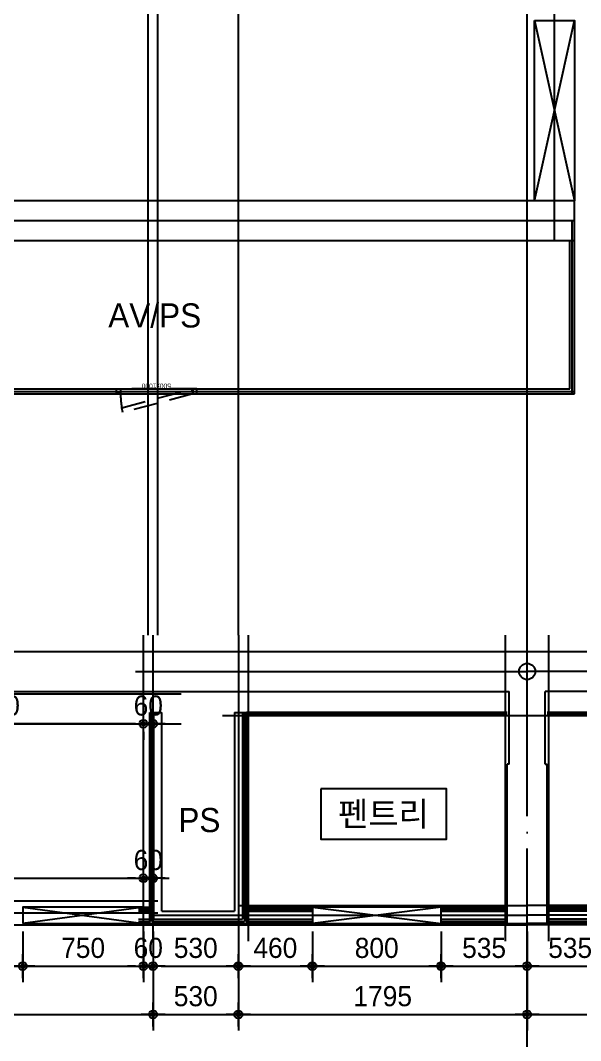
# Model space of a CAD drawing. Header units: millimetres. Extents: x 0 to 92204, y -190080 to 23760.
# Drawn here: x 15986 to 19468, y -117599 to -111261 of the extents above; entities that cross this region are included whole.
import ezdxf
from ezdxf.enums import TextEntityAlignment as Align
from ezdxf.xclip import XClip

# ---------------------------------------------------------------- set-up
doc = ezdxf.new("R2010")
doc.units = ezdxf.units.MM
doc.header["$LTSCALE"] = 100
doc.header["$XCLIPFRAME"] = 0
for name, pattern in [('AUDIT_D_220706163347-0', [0]), ('CEN', [62, 60, -1, 0, -1]), ('xr-101_102동-2F$0$HID', [2.3, 1.5, -0.8])]:
    doc.linetypes.add(name, pattern=pattern)
doc.layers.get('defpoints').update_dxf_attribs({"color": 139})
for name, color, linetype in [('A-STEEL', 4, 'Continuous'), ('AA-XXXX-DIMS', 7, 'Continuous'), ('AA-XXXX-TEXT#LEV', 3, 'Continuous'), ('CEN_CON', 1, 'CEN'), ('CEN_WALL', 12, 'CEN'), ('CONC', 2, 'Continuous'), ('DIM', 7, 'AUDIT_D_220706163347-0'), ('MC', 135, 'Continuous'), ('ROM', 7, 'AUDIT_D_220706163347-0'), ('WAL_DRY', 7, 'Continuous'), ('xr-101_102동-2F$0$AA-DWXM-DOOR(PS점검구)', 4, 'xr-101_102동-2F$0$HID'), ('실명', 3, 'AUDIT_D_220706163347-0'), ('실명박스', 7, 'AUDIT_D_220706163347-0'), ('창호-open', 4, 'Continuous')]:
    doc.layers.add(name, color=color, linetype=linetype)
for name, color, linetype, plot in [('AA-XXXX-MC', 153, 'AUDIT_D_220706163347-0', False), ('Defpoint', 135, 'Continuous', False), ('xr-101_102동-2F$0$DEFPOINT', 231, 'Continuous', False)]:
    doc.layers.add(name, color=color, linetype=linetype, plot=plot)
doc.styles.add('HAUD01', font='Dotum.ttf')
doc.styles.add('xr-101_102동-2F$0$HAUD01', font='Dotum.ttf')
doc.styles.add('돋움', font='Dotum.ttf')
doc.dimstyles.new('내부100', dxfattribs={"dimscale": 50, "dimtxt": 2.5, "dimasz": 1, "dimexe": 2, "dimexo": 1, "dimgap": 1, "dimtad": 1, "dimdec": 0, "dimzin": 0, "dimdsep": 46, "dimtxsty": '돋움', "dimblk1": 'DIMDOT', "dimblk2": 'DIMDOT', "dimsah": 1, "dimcen": 0.09, "dimdle": 2, "dimclrd": 7, "dimclre": 7, "dimclrt": 3, "dimadec": 0, "dimazin": 0, "dimtfac": 1, "dimtdec": 0, "dimtix": 1, "dimtmove": 2, "dimatfit": 3, "dimldrblk": 'DIMDOT', "dimfxl": 1, "dimtolj": 1, "dimtzin": 0, "dimarcsym": 0})

# ---------------------------------------------------------------- blocks, each defined once
blk = doc.blocks.new('A$C38A1636F')
at = {"layer": 'xr-101_102동-2F$0$AA-DWXM-DOOR(PS점검구)'}
for p, q in [((225, 0), (-225, 0)), ((-225, -30), (225, -30))]:
    blk.add_line(p, q, dxfattribs=at)
for points in [[(-250, 0), (-225, 0), (-225, -30), (-250, -30)], [(250, 0), (225, 0), (225, -30), (250, -30)], [(-209.7, -146.5), (-217.4, -117.5), (217.2, -1), (225, -30)]]:
    blk.add_lwpolyline(points, close=True, dxfattribs=at)
blk.add_arc((385.2, -21.3), 610.2, 180.81816, 189.07051, dxfattribs=at)
at = {"layer": 'xr-101_102동-2F$0$DEFPOINT', "style": 'xr-101_102동-2F$0$HAUD01'}
blk.add_text('500x1000', height=30, rotation=180, dxfattribs=at).set_placement((-2.5, 18.6), align=Align.MIDDLE_CENTER)
blk = doc.blocks.new('CO-102-28F', base_point=(243441.5, -43595.4))
at = {"layer": 'A-STEEL'}
for p, q in [((249381.5, -41965.4), (249381.5, -41045.4)), ((249411.5, -41995.4), (249411.5, -41045.4)), ((244221.5, -41965.4), (249381.5, -41965.4)), ((244221.5, -41995.4), (249411.5, -41995.4))]:
    blk.add_line(p, q, dxfattribs=at)
at = {"layer": 'CEN_CON'}
for p, q in [((249286.5, -41045.4), (249286.5, -37945.4)), ((249411.5, -40920.4), (243971.5, -40920.4)), ((249396.5, -41995.4), (249396.5, -40920.4)), ((244221.5, -41980.4), (249411.5, -41980.4))]:
    blk.add_line(p, q, dxfattribs=at)
at = {"layer": 'CONC', "color": 2}
for p, q in [((249411.5, -40795.4), (244221.5, -40795.4)), ((249411.5, -41045.4), (249411.5, -40795.4)), ((249411.5, -41045.4), (244221.5, -41045.4))]:
    blk.add_line(p, q, dxfattribs=at)
at = {"layer": 'AA-XXXX-TEXT#LEV'}
blk.add_blockref('A$C38A1636F', (246813.9, -41965.4), dxfattribs=at)
blk = doc.blocks.new('U-121A(기본)', base_point=(-97042.6, -98978.4))
at = {"layer": 'CEN_CON'}
for p, q in [((-111072.6, -99278.4), (-111072.6, -91953.4)), ((-113507.6, -92178.4), (-111072.6, -92178.4)), ((-108637.6, -92178.4), (-111072.6, -92178.4)), ((-117247.6, -92318.4), (-113222.6, -92318.4))]:
    blk.add_line(p, q, dxfattribs=at)
at = {"layer": 'CEN_WALL'}
for p, q in [((-113397.6, -93853.4), (-113397.6, -91953.4)), ((-112867.6, -91953.4), (-112867.6, -93853.4)), ((-117247.6, -93678.4), (-113367.6, -93678.4)), ((-113397.6, -93693.4), (-111072.6, -93693.4)), ((-108637.6, -93693.4), (-111072.6, -93693.4))]:
    blk.add_line(p, q, dxfattribs=at)
at = {"layer": 'CONC'}
for p, q in [((-116747.6, -92053.4), (-108257.6, -92053.4)), ((-116997.6, -92303.4), (-111184.6, -92303.4)), ((-111184.6, -92753.4), (-111184.6, -92303.4)), ((-108397.6, -92303.4), (-110960.6, -92303.4)), ((-110960.6, -92753.4), (-110960.6, -92303.4)), ((-111197.6, -93743.4), (-111197.6, -92753.4)), ((-111184.6, -92753.4), (-111197.6, -92753.4)), ((-110960.6, -92753.4), (-110947.6, -92753.4)), ((-110947.6, -93743.4), (-110947.6, -92753.4)), ((-111197.6, -93743.4), (-111072.6, -93743.4)), ((-110947.6, -93743.4), (-111072.6, -93743.4))]:
    blk.add_line(p, q, dxfattribs=at)
at = {"layer": 'Defpoint'}
blk.add_circle((-111072.6, -92178.4), 50, dxfattribs=at)
blk.add_circle((-111072.6, -92178.4), 50, dxfattribs=at)
at = {"layer": 'MC'}
for p, q in [((-113457.6, -93853.4), (-113457.6, -91953.4)), ((-112807.6, -91953.4), (-112807.6, -93853.4)), ((-111207.6, -93853.4), (-111207.6, -91953.4)), ((-110937.6, -93853.4), (-110937.6, -91953.4)), ((-111072.6, -92453.4), (-112966.6, -92453.4)), ((-109161.6, -92453.4), (-111072.6, -92453.4)), ((-117247.6, -92503.4), (-113222.6, -92503.4)), ((-117247.6, -93603.4), (-113367.6, -93603.4)), ((-112867.6, -93633.4), (-111072.6, -93633.4)), ((-109277.6, -93633.4), (-111072.6, -93633.4)), ((-117247.6, -93753.4), (-111072.6, -93753.4)), ((-104897.6, -93753.4), (-111072.6, -93753.4))]:
    blk.add_line(p, q, dxfattribs=at)
at = {"layer": 'WAL_DRY'}
for p, q in [((-113417.6, -93743.4), (-113417.6, -92433.4)), ((-113417.6, -92433.4), (-113342.6, -92433.4)), ((-113405.1, -93730.9), (-113405.1, -92433.4)), ((-113392.6, -93718.4), (-113392.6, -92433.4)), ((-113342.6, -93668.4), (-113342.6, -92433.4)), ((-112892.6, -92433.4), (-112892.6, -93668.4)), ((-112892.6, -92433.4), (-112817.6, -92433.4)), ((-112842.6, -92433.4), (-112842.6, -93718.4)), ((-112830.1, -92433.4), (-112830.1, -93730.9)), ((-112817.6, -92433.4), (-112817.6, -93743.4)), ((-111197.6, -92433.4), (-112817.6, -92433.4)), ((-111197.6, -92443.4), (-112817.6, -92443.4)), ((-109327.6, -92433.4), (-110947.6, -92433.4)), ((-109327.6, -92443.4), (-110947.6, -92443.4)), ((-113487.6, -93643.4), (-113417.6, -93643.4)), ((-113487.6, -93655.9), (-113417.6, -93655.9)), ((-113487.6, -93668.4), (-113417.6, -93668.4)), ((-113342.6, -93668.4), (-112892.6, -93668.4)), ((-112817.6, -93643.4), (-112407.6, -93643.4)), ((-112817.6, -93655.9), (-112407.6, -93655.9)), ((-112817.6, -93668.4), (-112407.6, -93668.4)), ((-111607.6, -93643.4), (-111197.6, -93643.4)), ((-111607.6, -93655.9), (-111197.6, -93655.9)), ((-111607.6, -93668.4), (-111197.6, -93668.4)), ((-110537.6, -93643.4), (-110947.6, -93643.4)), ((-110537.6, -93655.9), (-110947.6, -93655.9)), ((-110537.6, -93668.4), (-110947.6, -93668.4)), ((-113487.6, -93718.4), (-113417.6, -93718.4)), ((-113487.6, -93730.9), (-113417.6, -93730.9)), ((-113487.6, -93743.4), (-113417.6, -93743.4)), ((-113417.6, -93743.4), (-112817.6, -93743.4)), ((-113405.1, -93730.9), (-112830.1, -93730.9)), ((-113392.6, -93718.4), (-112842.6, -93718.4)), ((-112817.6, -93718.4), (-112407.6, -93718.4)), ((-112817.6, -93730.9), (-112407.6, -93730.9)), ((-112817.6, -93743.4), (-112407.6, -93743.4)), ((-111607.6, -93718.4), (-111197.6, -93718.4)), ((-111607.6, -93730.9), (-111197.6, -93730.9)), ((-111607.6, -93743.4), (-111197.6, -93743.4)), ((-110537.6, -93718.4), (-110947.6, -93718.4)), ((-110537.6, -93730.9), (-110947.6, -93730.9)), ((-110537.6, -93743.4), (-110947.6, -93743.4))]:
    blk.add_line(p, q, dxfattribs=at)
blk = doc.blocks.new('DIMDOT')
at = {"layer": 'AA-XXXX-DIMS'}
for p, q in [((0, -1.5), (0, 1.5)), ((-1.5, 0), (1.5, 0))]:
    blk.add_line(p, q, dxfattribs=at)
for radius in [0.5, 0.25]:
    blk.add_circle((0, 0), radius, dxfattribs=at)
blk = doc.blocks.new('*D1131')
at = {"layer": 'defpoints', "color": 0, "transparency": 16777216}
for p in [(13170.6, -116870.9), (16000.6, -116870.9), (16000.6, -117136.8)]:
    blk.add_point(p, dxfattribs=at)
at = {"layer": 'DIM', "color": 7, "lineweight": -2, "transparency": 16777216}
for p, q in [((13170.6, -116920.9), (13170.6, -117236.8)), ((16000.6, -116920.9), (16000.6, -117236.8)), ((13220.6, -117136.8), (15950.6, -117136.8))]:
    blk.add_line(p, q, dxfattribs=at)
at = {"layer": 'DIM', "color": 7, "lineweight": -2, "transparency": 16777216, "xscale": 50, "yscale": 50, "zscale": 50, "rotation": 180}
blk.add_blockref('DIMDOT', (13170.6, -117136.8), dxfattribs=at)
at = {"layer": 'DIM', "color": 7, "lineweight": -2, "transparency": 16777216, "xscale": 50, "yscale": 50, "zscale": 50}
blk.add_blockref('DIMDOT', (16000.6, -117136.8), dxfattribs=at)
at = {"layer": 'DIM', "color": 3, "transparency": 16777216, "insert": (14585.6, -117024.2), "char_height": 125, "attachment_point": 5, "style": '돋움'}
blk.add_mtext('\\A1;2830', dxfattribs=at)
blk = doc.blocks.new('*D1132')
at = {"layer": 'defpoints', "color": 0, "transparency": 16777216}
for p in [(16000.6, -116870.9), (16750.6, -116870.9), (16750.6, -117136.8)]:
    blk.add_point(p, dxfattribs=at)
at = {"layer": 'DIM', "color": 7, "lineweight": -2, "transparency": 16777216}
for p, q in [((16000.6, -116920.9), (16000.6, -117236.8)), ((16750.6, -116920.9), (16750.6, -117236.8)), ((16050.6, -117136.8), (16700.6, -117136.8))]:
    blk.add_line(p, q, dxfattribs=at)
at = {"layer": 'DIM', "color": 7, "lineweight": -2, "transparency": 16777216, "xscale": 50, "yscale": 50, "zscale": 50, "rotation": 180}
blk.add_blockref('DIMDOT', (16000.6, -117136.8), dxfattribs=at)
at = {"layer": 'DIM', "color": 7, "lineweight": -2, "transparency": 16777216, "xscale": 50, "yscale": 50, "zscale": 50}
blk.add_blockref('DIMDOT', (16750.6, -117136.8), dxfattribs=at)
at = {"layer": 'DIM', "color": 3, "transparency": 16777216, "insert": (16375.6, -117024.2), "char_height": 125, "attachment_point": 5, "style": '돋움'}
blk.add_mtext('\\A1;750', dxfattribs=at)
blk = doc.blocks.new('*D1133')
at = {"layer": 'defpoints', "color": 0, "transparency": 16777216}
for p in [(16750.6, -116870.9), (16810.6, -116870.9), (16810.6, -117136.8)]:
    blk.add_point(p, dxfattribs=at)
at = {"layer": 'DIM', "color": 7, "lineweight": -2, "transparency": 16777216}
for p, q in [((16750.6, -116920.9), (16750.6, -117236.8)), ((16810.6, -116920.9), (16810.6, -117236.8)), ((16700.6, -117136.8), (16650.6, -117136.8)), ((16750.6, -117136.8), (16810.6, -117136.8)), ((16860.6, -117136.8), (16910.6, -117136.8))]:
    blk.add_line(p, q, dxfattribs=at)
at = {"layer": 'DIM', "color": 7, "lineweight": -2, "transparency": 16777216, "xscale": 50, "yscale": 50, "zscale": 50}
blk.add_blockref('DIMDOT', (16750.6, -117136.8), dxfattribs=at)
at = {"layer": 'DIM', "color": 7, "lineweight": -2, "transparency": 16777216, "xscale": 50, "yscale": 50, "zscale": 50, "rotation": 180}
blk.add_blockref('DIMDOT', (16810.6, -117136.8), dxfattribs=at)
at = {"layer": 'DIM', "color": 3, "transparency": 16777216, "insert": (16780.6, -117024.2), "char_height": 125, "attachment_point": 5, "style": '돋움'}
blk.add_mtext('\\A1;60', dxfattribs=at)
blk = doc.blocks.new('*D1134')
at = {"layer": 'defpoints', "color": 0, "transparency": 16777216}
for p in [(16810.6, -116870.9), (17340.6, -116870.9), (17340.6, -117136.8)]:
    blk.add_point(p, dxfattribs=at)
at = {"layer": 'DIM', "color": 7, "lineweight": -2, "transparency": 16777216}
for p, q in [((16810.6, -116920.9), (16810.6, -117236.8)), ((17340.6, -116920.9), (17340.6, -117236.8)), ((16860.6, -117136.8), (17290.6, -117136.8))]:
    blk.add_line(p, q, dxfattribs=at)
at = {"layer": 'DIM', "color": 7, "lineweight": -2, "transparency": 16777216, "xscale": 50, "yscale": 50, "zscale": 50, "rotation": 180}
blk.add_blockref('DIMDOT', (16810.6, -117136.8), dxfattribs=at)
at = {"layer": 'DIM', "color": 7, "lineweight": -2, "transparency": 16777216, "xscale": 50, "yscale": 50, "zscale": 50}
blk.add_blockref('DIMDOT', (17340.6, -117136.8), dxfattribs=at)
at = {"layer": 'DIM', "color": 3, "transparency": 16777216, "insert": (17075.6, -117024.2), "char_height": 125, "attachment_point": 5, "style": '돋움'}
blk.add_mtext('\\A1;530', dxfattribs=at)
blk = doc.blocks.new('*D1135')
at = {"layer": 'defpoints', "color": 0, "transparency": 16777216}
for p in [(17340.6, -116870.9), (17800.6, -116870.9), (17800.6, -117136.8)]:
    blk.add_point(p, dxfattribs=at)
at = {"layer": 'DIM', "color": 7, "lineweight": -2, "transparency": 16777216}
for p, q in [((17340.6, -116920.9), (17340.6, -117236.8)), ((17800.6, -116920.9), (17800.6, -117236.8)), ((17390.6, -117136.8), (17750.6, -117136.8))]:
    blk.add_line(p, q, dxfattribs=at)
at = {"layer": 'DIM', "color": 7, "lineweight": -2, "transparency": 16777216, "xscale": 50, "yscale": 50, "zscale": 50, "rotation": 180}
blk.add_blockref('DIMDOT', (17340.6, -117136.8), dxfattribs=at)
at = {"layer": 'DIM', "color": 7, "lineweight": -2, "transparency": 16777216, "xscale": 50, "yscale": 50, "zscale": 50}
blk.add_blockref('DIMDOT', (17800.6, -117136.8), dxfattribs=at)
at = {"layer": 'DIM', "color": 3, "transparency": 16777216, "insert": (17570.6, -117024.2), "char_height": 125, "attachment_point": 5, "style": '돋움'}
blk.add_mtext('\\A1;460', dxfattribs=at)
blk = doc.blocks.new('*D1136')
at = {"layer": 'defpoints', "color": 0, "transparency": 16777216}
for p in [(17800.6, -116870.9), (18600.6, -116870.9), (18600.6, -117136.8)]:
    blk.add_point(p, dxfattribs=at)
at = {"layer": 'DIM', "color": 7, "lineweight": -2, "transparency": 16777216}
for p, q in [((17800.6, -116920.9), (17800.6, -117236.8)), ((18600.6, -116920.9), (18600.6, -117236.8)), ((17850.6, -117136.8), (18550.6, -117136.8))]:
    blk.add_line(p, q, dxfattribs=at)
at = {"layer": 'DIM', "color": 7, "lineweight": -2, "transparency": 16777216, "xscale": 50, "yscale": 50, "zscale": 50, "rotation": 180}
blk.add_blockref('DIMDOT', (17800.6, -117136.8), dxfattribs=at)
at = {"layer": 'DIM', "color": 7, "lineweight": -2, "transparency": 16777216, "xscale": 50, "yscale": 50, "zscale": 50}
blk.add_blockref('DIMDOT', (18600.6, -117136.8), dxfattribs=at)
at = {"layer": 'DIM', "color": 3, "transparency": 16777216, "insert": (18200.6, -117024.2), "char_height": 125, "attachment_point": 5, "style": '돋움'}
blk.add_mtext('\\A1;800', dxfattribs=at)
blk = doc.blocks.new('*D1137')
at = {"layer": 'defpoints', "color": 0, "transparency": 16777216}
for p in [(18600.6, -116870.9), (19135.6, -116870.9), (19135.6, -117136.8)]:
    blk.add_point(p, dxfattribs=at)
at = {"layer": 'DIM', "color": 7, "lineweight": -2, "transparency": 16777216}
for p, q in [((18600.6, -116920.9), (18600.6, -117236.8)), ((19135.6, -116920.9), (19135.6, -117236.8)), ((18650.6, -117136.8), (19085.6, -117136.8))]:
    blk.add_line(p, q, dxfattribs=at)
at = {"layer": 'DIM', "color": 7, "lineweight": -2, "transparency": 16777216, "xscale": 50, "yscale": 50, "zscale": 50, "rotation": 180}
blk.add_blockref('DIMDOT', (18600.6, -117136.8), dxfattribs=at)
at = {"layer": 'DIM', "color": 7, "lineweight": -2, "transparency": 16777216, "xscale": 50, "yscale": 50, "zscale": 50}
blk.add_blockref('DIMDOT', (19135.6, -117136.8), dxfattribs=at)
at = {"layer": 'DIM', "color": 3, "transparency": 16777216, "insert": (18868.1, -117024.2), "char_height": 125, "attachment_point": 5, "style": '돋움'}
blk.add_mtext('\\A1;535', dxfattribs=at)
blk = doc.blocks.new('*D1138')
at = {"layer": 'defpoints', "color": 0, "transparency": 16777216}
for p in [(19135.6, -116870.9), (19670.6, -116870.9), (19670.6, -117136.8)]:
    blk.add_point(p, dxfattribs=at)
at = {"layer": 'DIM', "color": 7, "lineweight": -2, "transparency": 16777216}
for p, q in [((19135.6, -116920.9), (19135.6, -117236.8)), ((19670.6, -116920.9), (19670.6, -117236.8)), ((19185.6, -117136.8), (19620.6, -117136.8))]:
    blk.add_line(p, q, dxfattribs=at)
at = {"layer": 'DIM', "color": 7, "lineweight": -2, "transparency": 16777216, "xscale": 50, "yscale": 50, "zscale": 50, "rotation": 180}
blk.add_blockref('DIMDOT', (19135.6, -117136.8), dxfattribs=at)
at = {"layer": 'DIM', "color": 7, "lineweight": -2, "transparency": 16777216, "xscale": 50, "yscale": 50, "zscale": 50}
blk.add_blockref('DIMDOT', (19670.6, -117136.8), dxfattribs=at)
at = {"layer": 'DIM', "color": 3, "transparency": 16777216, "insert": (19403.1, -117024.2), "char_height": 125, "attachment_point": 5, "style": '돋움'}
blk.add_mtext('\\A1;535', dxfattribs=at)
blk = doc.blocks.new('*D1147')
at = {"layer": 'defpoints', "color": 0, "transparency": 16777216}
for p in [(13170.6, -116870.9), (16810.6, -116870.9), (16810.6, -117436.8)]:
    blk.add_point(p, dxfattribs=at)
at = {"layer": 'DIM', "color": 7, "lineweight": -2, "transparency": 16777216}
for p, q in [((13170.6, -116920.9), (13170.6, -117536.8)), ((16810.6, -116920.9), (16810.6, -117536.8)), ((13220.6, -117436.8), (16760.6, -117436.8))]:
    blk.add_line(p, q, dxfattribs=at)
at = {"layer": 'DIM', "color": 7, "lineweight": -2, "transparency": 16777216, "xscale": 50, "yscale": 50, "zscale": 50, "rotation": 180}
blk.add_blockref('DIMDOT', (13170.6, -117436.8), dxfattribs=at)
at = {"layer": 'DIM', "color": 7, "lineweight": -2, "transparency": 16777216, "xscale": 50, "yscale": 50, "zscale": 50}
blk.add_blockref('DIMDOT', (16810.6, -117436.8), dxfattribs=at)
at = {"layer": 'DIM', "color": 3, "transparency": 16777216, "insert": (14990.6, -117324.2), "char_height": 125, "attachment_point": 5, "style": '돋움'}
blk.add_mtext('\\A1;3640', dxfattribs=at)
blk = doc.blocks.new('*D1148')
at = {"layer": 'defpoints', "color": 0, "transparency": 16777216}
for p in [(16810.6, -116870.9), (17340.6, -116870.9), (17340.6, -117436.8)]:
    blk.add_point(p, dxfattribs=at)
at = {"layer": 'DIM', "color": 7, "lineweight": -2, "transparency": 16777216}
for p, q in [((16810.6, -116920.9), (16810.6, -117536.8)), ((17340.6, -116920.9), (17340.6, -117536.8)), ((16860.6, -117436.8), (17290.6, -117436.8))]:
    blk.add_line(p, q, dxfattribs=at)
at = {"layer": 'DIM', "color": 7, "lineweight": -2, "transparency": 16777216, "xscale": 50, "yscale": 50, "zscale": 50, "rotation": 180}
blk.add_blockref('DIMDOT', (16810.6, -117436.8), dxfattribs=at)
at = {"layer": 'DIM', "color": 7, "lineweight": -2, "transparency": 16777216, "xscale": 50, "yscale": 50, "zscale": 50}
blk.add_blockref('DIMDOT', (17340.6, -117436.8), dxfattribs=at)
at = {"layer": 'DIM', "color": 3, "transparency": 16777216, "insert": (17075.6, -117324.2), "char_height": 125, "attachment_point": 5, "style": '돋움'}
blk.add_mtext('\\A1;530', dxfattribs=at)
blk = doc.blocks.new('*D1149')
at = {"layer": 'defpoints', "color": 0, "transparency": 16777216}
for p in [(17340.6, -116870.9), (19135.6, -116870.9), (19135.6, -117436.8)]:
    blk.add_point(p, dxfattribs=at)
at = {"layer": 'DIM', "color": 7, "lineweight": -2, "transparency": 16777216}
for p, q in [((17340.6, -116920.9), (17340.6, -117536.8)), ((19135.6, -116920.9), (19135.6, -117536.8)), ((17390.6, -117436.8), (19085.6, -117436.8))]:
    blk.add_line(p, q, dxfattribs=at)
at = {"layer": 'DIM', "color": 7, "lineweight": -2, "transparency": 16777216, "xscale": 50, "yscale": 50, "zscale": 50, "rotation": 180}
blk.add_blockref('DIMDOT', (17340.6, -117436.8), dxfattribs=at)
at = {"layer": 'DIM', "color": 7, "lineweight": -2, "transparency": 16777216, "xscale": 50, "yscale": 50, "zscale": 50}
blk.add_blockref('DIMDOT', (19135.6, -117436.8), dxfattribs=at)
at = {"layer": 'DIM', "color": 3, "transparency": 16777216, "insert": (18238.1, -117324.2), "char_height": 125, "attachment_point": 5, "style": '돋움'}
blk.add_mtext('\\A1;1795', dxfattribs=at)
blk = doc.blocks.new('*D1150')
at = {"layer": 'defpoints', "color": 0, "transparency": 16777216}
for p in [(19135.6, -116870.9), (20930.6, -116870.9), (20930.6, -117436.8)]:
    blk.add_point(p, dxfattribs=at)
at = {"layer": 'DIM', "color": 7, "lineweight": -2, "transparency": 16777216}
for p, q in [((19135.6, -116920.9), (19135.6, -117536.8)), ((20930.6, -116920.9), (20930.6, -117536.8)), ((19185.6, -117436.8), (20880.6, -117436.8))]:
    blk.add_line(p, q, dxfattribs=at)
at = {"layer": 'DIM', "color": 7, "lineweight": -2, "transparency": 16777216, "xscale": 50, "yscale": 50, "zscale": 50, "rotation": 180}
blk.add_blockref('DIMDOT', (19135.6, -117436.8), dxfattribs=at)
at = {"layer": 'DIM', "color": 7, "lineweight": -2, "transparency": 16777216, "xscale": 50, "yscale": 50, "zscale": 50}
blk.add_blockref('DIMDOT', (20930.6, -117436.8), dxfattribs=at)
at = {"layer": 'DIM', "color": 3, "transparency": 16777216, "insert": (20033.1, -117324.2), "char_height": 125, "attachment_point": 5, "style": '돋움'}
blk.add_mtext('\\A1;1795', dxfattribs=at)
blk = doc.blocks.new('*D1165')
at = {"layer": 'defpoints', "color": 0, "transparency": 16777216}
for p in [(16750.6, -116590.7), (13280.6, -116730.9), (16750.6, -116730.9)]:
    blk.add_point(p, dxfattribs=at)
at = {"layer": 'DIM', "color": 7, "lineweight": -2, "transparency": 16777216}
for p, q in [((13280.6, -116680.9), (13280.6, -116490.7)), ((16750.6, -116680.9), (16750.6, -116490.7)), ((13330.6, -116590.7), (16700.6, -116590.7))]:
    blk.add_line(p, q, dxfattribs=at)
at = {"layer": 'DIM', "color": 7, "lineweight": -2, "transparency": 16777216, "xscale": 50, "yscale": 50, "zscale": 50, "rotation": 180}
blk.add_blockref('DIMDOT', (13280.6, -116590.7), dxfattribs=at)
at = {"layer": 'DIM', "color": 7, "lineweight": -2, "transparency": 16777216, "xscale": 50, "yscale": 50, "zscale": 50}
blk.add_blockref('DIMDOT', (16750.6, -116590.7), dxfattribs=at)
at = {"layer": 'DIM', "color": 3, "transparency": 16777216, "insert": (15015.6, -116478.1), "char_height": 125, "attachment_point": 5, "style": '돋움'}
blk.add_mtext('\\A1;3470', dxfattribs=at)
blk = doc.blocks.new('*D1166')
at = {"layer": 'defpoints', "color": 0, "transparency": 16777216}
for p in [(16810.6, -116590.7), (16750.6, -116730.9), (16810.6, -116730.9)]:
    blk.add_point(p, dxfattribs=at)
at = {"layer": 'DIM', "color": 7, "lineweight": -2, "transparency": 16777216}
for p, q in [((16750.6, -116680.9), (16750.6, -116490.7)), ((16810.6, -116680.9), (16810.6, -116490.7)), ((16700.6, -116590.7), (16650.6, -116590.7)), ((16750.6, -116590.7), (16810.6, -116590.7)), ((16860.6, -116590.7), (16910.6, -116590.7))]:
    blk.add_line(p, q, dxfattribs=at)
at = {"layer": 'DIM', "color": 7, "lineweight": -2, "transparency": 16777216, "xscale": 50, "yscale": 50, "zscale": 50}
blk.add_blockref('DIMDOT', (16750.6, -116590.7), dxfattribs=at)
at = {"layer": 'DIM', "color": 7, "lineweight": -2, "transparency": 16777216, "xscale": 50, "yscale": 50, "zscale": 50, "rotation": 180}
blk.add_blockref('DIMDOT', (16810.6, -116590.7), dxfattribs=at)
at = {"layer": 'DIM', "color": 3, "transparency": 16777216, "insert": (16780.6, -116478.1), "char_height": 125, "attachment_point": 5, "style": '돋움'}
blk.add_mtext('\\A1;60', dxfattribs=at)
blk = doc.blocks.new('*D1360')
at = {"layer": 'defpoints', "color": 0, "transparency": 16777216}
for p in [(16750.6, -115630.9), (16750.6, -115630.9), (16810.6, -115630.9)]:
    blk.add_point(p, dxfattribs=at)
at = {"layer": 'DIM', "color": 7, "lineweight": -2, "transparency": 16777216}
for p, q in [((16700.6, -115630.9), (16650.6, -115630.9)), ((16810.6, -115630.9), (16750.6, -115630.9)), ((16860.6, -115630.9), (16910.6, -115630.9)), ((16750.6, -115680.9), (16750.6, -115730.9)), ((16810.6, -115680.9), (16810.6, -115730.9))]:
    blk.add_line(p, q, dxfattribs=at)
at = {"layer": 'DIM', "color": 7, "lineweight": -2, "transparency": 16777216, "xscale": 50, "yscale": 50, "zscale": 50}
blk.add_blockref('DIMDOT', (16750.6, -115630.9), dxfattribs=at)
at = {"layer": 'DIM', "color": 7, "lineweight": -2, "transparency": 16777216, "xscale": 50, "yscale": 50, "zscale": 50, "rotation": 180}
blk.add_blockref('DIMDOT', (16810.6, -115630.9), dxfattribs=at)
at = {"layer": 'DIM', "color": 3, "transparency": 16777216, "insert": (16780.6, -115518.3), "char_height": 125, "attachment_point": 5, "style": '돋움'}
blk.add_mtext('\\A1;60', dxfattribs=at)
blk = doc.blocks.new('*D1361')
at = {"layer": 'defpoints', "color": 0, "transparency": 16777216}
for p in [(14850.6, -115630.9), (14850.6, -115630.9), (16750.6, -115630.9)]:
    blk.add_point(p, dxfattribs=at)
at = {"layer": 'DIM', "color": 7, "lineweight": -2, "transparency": 16777216}
for p, q in [((14850.6, -115580.9), (14850.6, -115530.9)), ((16700.6, -115630.9), (14900.6, -115630.9)), ((16750.6, -115680.9), (16750.6, -115730.9))]:
    blk.add_line(p, q, dxfattribs=at)
at = {"layer": 'DIM', "color": 7, "lineweight": -2, "transparency": 16777216, "xscale": 50, "yscale": 50, "zscale": 50, "rotation": 180}
blk.add_blockref('DIMDOT', (14850.6, -115630.9), dxfattribs=at)
at = {"layer": 'DIM', "color": 7, "lineweight": -2, "transparency": 16777216, "xscale": 50, "yscale": 50, "zscale": 50}
blk.add_blockref('DIMDOT', (16750.6, -115630.9), dxfattribs=at)
at = {"layer": 'DIM', "color": 3, "transparency": 16777216, "insert": (15800.6, -115518.3), "char_height": 125, "attachment_point": 5, "style": '돋움'}
blk.add_mtext('\\A1;1900', dxfattribs=at)

msp = doc.modelspace()

# ---------------------------------------------------------------- linework, layer by layer
at = {"layer": 'AA-XXXX-MC'}
msp.add_line((16780.6, -115080.9), (16780.6, -109030.9), dxfattribs=at)
at = {"layer": 'CEN_CON'}
for p, q in [((16840.6, -115080.9), (16840.6, -109030.9)), ((17340.6, -115080.9), (17340.6, -109030.9)), ((19135.6, -115080.9), (19135.6, -109030.9))]:
    msp.add_line(p, q, dxfattribs=at)
at = {"layer": '실명박스'}
msp.add_lwpolyline([(17852.6, -116035.1), (17852.6, -116347.6), (18634.2, -116347.6), (18634.2, -116035.1)], close=True, dxfattribs=at)
at = {"layer": '창호-open'}
for p, q in [((19180.6, -112380.9), (19430.6, -111260.9)), ((19180.6, -111260.9), (19430.6, -112380.9)), ((16750.6, -116770.9), (16000.6, -116870.9)), ((16000.6, -116770.9), (16750.6, -116870.9)), ((18600.6, -116770.9), (17800.6, -116870.9)), ((17800.6, -116770.9), (18600.6, -116870.9))]:
    msp.add_line(p, q, dxfattribs=at)
for points in [[(19180.6, -111260.9), (19430.6, -111260.9), (19430.6, -112380.9), (19180.6, -112380.9)], [(16000.6, -116870.9), (16750.6, -116870.9), (16750.6, -116770.9), (16000.6, -116770.9)], [(17800.6, -116870.9), (18600.6, -116870.9), (18600.6, -116770.9), (17800.6, -116770.9)]]:
    msp.add_lwpolyline(points, close=True, dxfattribs=at)

# ---------------------------------------------------------------- block references
ref = msp.add_blockref('CO-102-28F', (13460.6, -115180.9))
XClip(ref).set_block_clipping_path([(234481.4609298486, -50820.4314148595), (264347.0232776302, -37445.4314148611)])
msp.add_blockref('U-121A(기본)', (33165.6, -122105.9))

# ---------------------------------------------------------------- texts
at = {"layer": 'ROM', "color": 3, "style": 'HAUD01'}
for s, p in [('AV/PS', (16820.6, -113090.9)), ('PS', (17098.1, -116228.9))]:
    msp.add_text(s, height=150, dxfattribs=at).set_placement(p, align=Align.MIDDLE)
at = {"layer": '실명', "style": 'HAUD01'}
msp.add_text('펜트리', height=150, dxfattribs=at).set_placement((18242, -116189.1), align=Align.MIDDLE)

# ---------------------------------------------------------------- dimensions: what is measured, and where the dimension line sits
at = {"layer": 'DIM'}
for base, p1, p2, picture, middle in [((14850.6, -115630.9), (16750.6, -115630.9), (14850.6, -115630.9), '*D1361', (15800.6, -115518.3)), ((16750.6, -115630.9), (16810.6, -115630.9), (16750.6, -115630.9), '*D1360', (16780.6, -115518.3)), ((16000.6, -117136.8), (13170.6, -116870.9), (16000.6, -116870.9), '*D1131', (14585.6, -117024.2)), ((16810.6, -117436.8), (13170.6, -116870.9), (16810.6, -116870.9), '*D1147', (14990.6, -117324.2)), ((16750.6, -117136.8), (16000.6, -116870.9), (16750.6, -116870.9), '*D1132', (16375.6, -117024.2)), ((16810.6, -117136.8), (16750.6, -116870.9), (16810.6, -116870.9), '*D1133', (16780.6, -117024.2)), ((17340.6, -117136.8), (16810.6, -116870.9), (17340.6, -116870.9), '*D1134', (17075.6, -117024.2)), ((17340.6, -117436.8), (16810.6, -116870.9), (17340.6, -116870.9), '*D1148', (17075.6, -117324.2)), ((17800.6, -117136.8), (17340.6, -116870.9), (17800.6, -116870.9), '*D1135', (17570.6, -117024.2)), ((19135.6, -117436.8), (17340.6, -116870.9), (19135.6, -116870.9), '*D1149', (18238.1, -117324.2)), ((18600.6, -117136.8), (17800.6, -116870.9), (18600.6, -116870.9), '*D1136', (18200.6, -117024.2)), ((19135.6, -117136.8), (18600.6, -116870.9), (19135.6, -116870.9), '*D1137', (18868.1, -117024.2)), ((19670.6, -117136.8), (19135.6, -116870.9), (19670.6, -116870.9), '*D1138', (19403.1, -117024.2)), ((20930.6, -117436.8), (19135.6, -116870.9), (20930.6, -116870.9), '*D1150', (20033.1, -117324.2))]:
    dim = msp.add_linear_dim(base=base, p1=p1, p2=p2, angle=180, dimstyle='내부100', override={"dimscale": 50}, dxfattribs=at)
    dim.commit()
    dim.dimension.update_dxf_attribs({"geometry": picture, "text_midpoint": middle})
for base, p1, p2, picture, middle in [((16750.6, -116590.7), (13280.6, -116730.9), (16750.6, -116730.9), '*D1165', (15015.6, -116478.1)), ((16810.6, -116590.7), (16750.6, -116730.9), (16810.6, -116730.9), '*D1166', (16780.6, -116478.1))]:
    dim = msp.add_linear_dim(base=base, p1=p1, p2=p2, dimstyle='내부100', override={"dimscale": 50}, dxfattribs=at)
    dim.commit()
    dim.dimension.update_dxf_attribs({"geometry": picture, "text_midpoint": middle})

doc.saveas('drawing.dxf')
